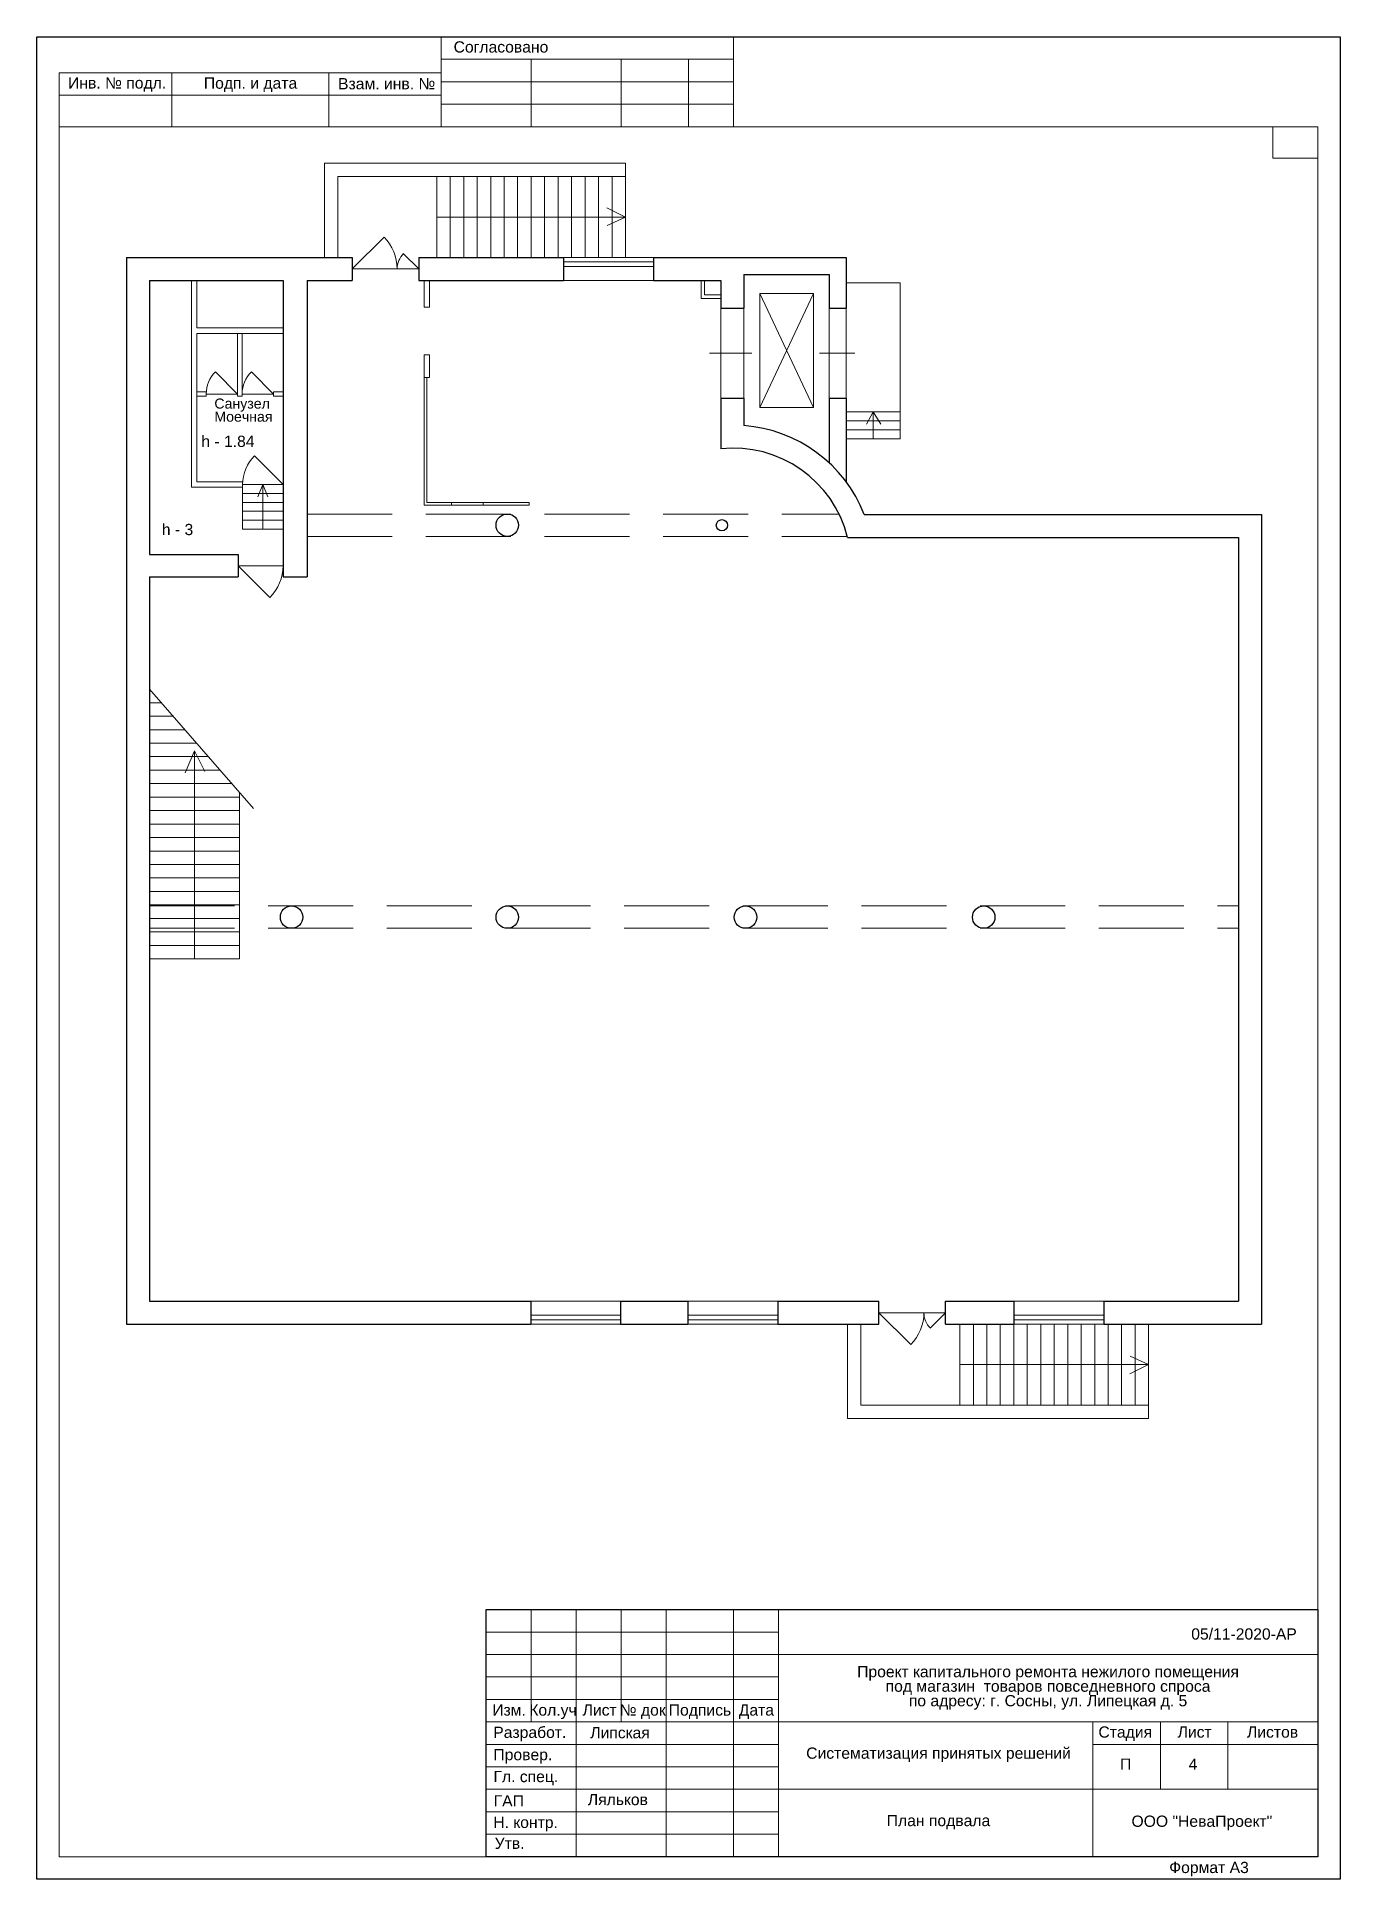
# Model space of a CAD drawing. Header units: metres. Extents: x 0 to 29, y 0 to 41.
import ezdxf
from ezdxf.enums import TextEntityAlignment as Align

# ---------------------------------------------------------------- set-up
doc = ezdxf.new("R2010")
doc.units = ezdxf.units.M
doc.header["$MEASUREMENT"] = 0
doc.linetypes.add('DGN Style 3', pattern=[2.640572, 1.886123, -0.754449])
for name, color, linetype, lineweight in [('Level 1', 7, 'Continuous', 0), ('Level 50', 7, 'Continuous', 0), ('Level 63', 7, 'Continuous', 0)]:
    doc.layers.add(name, color=color, linetype=linetype, lineweight=lineweight)
doc.layers.add('YOLO_FRAME', color=1, linetype='Continuous')
doc.layers.add('YOLO_STAMP', color=1, linetype='Continuous')
doc.styles.add('Style-Arial', font='arial.ttf')

msp = doc.modelspace()

# ---------------------------------------------------------------- linework, layer by layer
at = {"color": 7, "linetype": 'Continuous', "lineweight": 13}
for p, q in [((6.398, 38.191), (13.098, 38.191)), ((6.398, 36.091), (6.398, 38.191)), ((13.098, 37.891), (13.098, 38.191)), ((6.698, 37.891), (13.098, 37.891)), ((6.698, 36.091), (6.698, 37.891)), ((11.718, 36.091), (13.718, 36.091)), ((3.438, 35.581), (3.438, 30.981)), ((3.558, 35.581), (3.558, 34.521)), ((8.618, 35.581), (8.618, 34.981)), ((8.738, 35.581), (8.738, 34.981)), ((13.718, 35.581), (11.718, 35.581)), ((14.778, 35.581), (14.778, 35.181)), ((14.858, 35.581), (14.858, 35.261)), ((14.858, 35.261), (15.218, 35.261)), ((8.618, 34.981), (8.738, 34.981)), ((14.778, 35.181), (15.218, 35.181)), ((3.558, 34.521), (5.478, 34.521)), ((3.558, 34.401), (5.478, 34.401)), ((3.558, 34.401), (3.558, 31.101)), ((4.468, 33.001), (4.468, 34.401)), ((4.568, 33.001), (4.568, 34.401)), ((8.618, 33.921), (8.738, 33.921)), ((8.618, 33.921), (8.618, 33.421)), ((8.738, 33.921), (8.738, 33.421)), ((8.618, 33.421), (8.738, 33.421)), ((3.558, 33.101), (3.768, 33.101)), ((3.558, 33.001), (3.768, 33.001)), ((3.768, 33.001), (3.768, 33.101)), ((4.468, 33.001), (4.568, 33.001)), ((5.268, 33.001), (5.268, 33.101)), ((5.268, 33.101), (5.478, 33.101)), ((5.268, 33.001), (5.478, 33.001)), ((3.438, 30.981), (4.578, 30.981)), ((3.558, 31.101), (4.578, 31.101)), ((4.578, 31.101), (4.578, 30.981)), ((12.988, 12.861), (10.988, 12.861)), ((16.488, 12.861), (14.488, 12.861)), ((23.738, 12.861), (21.738, 12.861)), ((10.988, 12.351), (12.988, 12.351)), ((14.488, 12.351), (16.488, 12.351)), ((18.038, 12.351), (18.038, 10.251)), ((18.338, 12.351), (18.338, 10.551)), ((21.738, 12.351), (23.738, 12.351)), ((18.038, 10.251), (24.738, 10.251)), ((18.338, 10.551), (24.738, 10.551)), ((24.738, 10.551), (24.738, 10.251))]:
    msp.add_line(p, q, dxfattribs=at)
at = {"color": 7, "linetype": 'Continuous', "lineweight": 0}
for p, q in [((8.898, 36.091), (8.898, 37.891)), ((9.198, 36.091), (9.198, 37.891)), ((9.498, 36.091), (9.498, 37.891)), ((9.798, 36.091), (9.798, 37.891)), ((10.098, 36.091), (10.098, 37.891)), ((10.398, 36.091), (10.398, 37.891)), ((10.698, 36.091), (10.698, 37.891)), ((10.998, 36.091), (10.998, 37.891)), ((11.298, 36.091), (11.298, 37.891)), ((11.598, 36.091), (11.598, 37.891)), ((11.898, 36.091), (11.898, 37.891)), ((12.198, 36.091), (12.198, 37.891)), ((12.498, 36.091), (12.498, 37.891)), ((12.798, 36.091), (12.798, 37.891)), ((13.098, 36.091), (13.098, 37.891)), ((8.898, 36.991), (13.098, 36.991)), ((13.098, 36.991), (12.683, 37.192)), ((13.098, 36.991), (12.687, 36.805)), ((7.018, 35.836), (7.725, 36.543)), ((8.498, 35.836), (8.159, 36.175)), ((8.498, 35.836), (7.018, 35.836)), ((11.718, 35.991), (13.718, 35.991)), ((11.718, 35.891), (13.718, 35.891)), ((16.087, 35.292), (17.283, 32.749)), ((17.283, 35.292), (16.087, 32.749)), ((18.008, 35.526), (19.208, 35.526)), ((19.208, 32.055), (19.208, 35.526)), ((15.218, 34.961), (15.218, 32.961)), ((15.728, 34.961), (15.728, 32.961)), ((17.628, 34.961), (17.628, 32.961)), ((18.008, 32.961), (18.008, 34.961)), ((14.967, 33.961), (15.907, 33.961)), ((17.418, 33.961), (18.203, 33.961)), ((4.468, 33.051), (3.973, 33.546)), ((5.268, 33.051), (4.773, 33.546)), ((8.618, 33.421), (8.618, 30.581)), ((8.678, 33.421), (8.678, 30.641)), ((3.768, 33.051), (4.468, 33.051)), ((4.568, 33.051), (5.268, 33.051)), ((18.008, 32.655), (19.208, 32.655)), ((18.008, 32.455), (19.208, 32.455)), ((18.608, 32.655), (18.461, 32.379)), ((18.608, 32.055), (18.608, 32.655)), ((18.608, 32.655), (18.783, 32.379)), ((18.008, 32.255), (19.208, 32.255)), ((18.008, 32.055), (19.208, 32.055)), ((5.478, 31.041), (4.842, 31.677)), ((4.578, 31.041), (5.478, 31.041)), ((4.578, 30.981), (4.578, 30.041)), ((4.578, 30.841), (5.478, 30.841)), ((5.028, 31.041), (4.915, 30.76)), ((5.028, 30.041), (5.028, 31.041)), ((5.028, 31.041), (5.142, 30.76)), ((4.578, 30.641), (5.478, 30.641)), ((4.578, 30.441), (5.478, 30.441)), ((8.618, 30.581), (10.953, 30.581)), ((8.678, 30.641), (10.953, 30.641)), ((9.228, 30.641), (9.228, 30.581)), ((9.928, 30.641), (9.928, 30.581)), ((10.953, 30.581), (10.953, 30.641)), ((4.578, 30.241), (5.478, 30.241)), ((4.578, 30.041), (5.478, 30.041)), ((4.478, 29.231), (5.478, 29.231)), ((4.478, 29.231), (5.185, 28.523)), ((2.508, 26.481), (4.82, 23.827)), ((2.508, 26.181), (2.769, 26.181)), ((2.508, 25.881), (3.031, 25.881)), ((2.508, 25.581), (3.292, 25.581)), ((2.508, 25.281), (3.554, 25.281)), ((3.508, 25.108), (3.297, 24.62)), ((3.508, 25.108), (3.508, 20.481)), ((3.508, 25.108), (3.739, 24.651)), ((2.508, 24.981), (3.815, 24.981)), ((2.508, 24.681), (4.076, 24.681)), ((2.508, 24.381), (4.338, 24.381)), ((2.508, 24.081), (4.508, 24.081)), ((2.508, 23.781), (4.508, 23.781)), ((4.508, 24.185), (4.508, 20.481)), ((2.508, 23.481), (4.508, 23.481)), ((2.508, 23.181), (4.508, 23.181)), ((2.508, 22.881), (4.508, 22.881)), ((2.508, 22.581), (4.508, 22.581)), ((2.508, 22.281), (4.508, 22.281)), ((2.508, 21.981), (4.508, 21.981)), ((2.508, 21.681), (4.508, 21.681)), ((2.508, 21.381), (4.508, 21.381)), ((2.508, 21.081), (4.508, 21.081)), ((2.508, 20.781), (4.508, 20.781)), ((2.508, 20.481), (4.508, 20.481)), ((10.988, 12.551), (12.988, 12.551)), ((10.988, 12.451), (12.988, 12.451)), ((14.488, 12.551), (16.488, 12.551)), ((14.488, 12.451), (16.488, 12.451)), ((20.218, 12.606), (18.738, 12.606)), ((18.738, 12.606), (19.445, 11.898)), ((20.218, 12.606), (19.879, 12.266)), ((20.538, 12.351), (20.538, 10.551)), ((20.838, 12.351), (20.838, 10.551)), ((21.138, 12.351), (21.138, 10.551)), ((21.438, 12.351), (21.438, 10.551)), ((21.738, 12.551), (23.738, 12.551)), ((21.738, 12.451), (23.738, 12.451)), ((21.738, 12.351), (21.738, 10.551)), ((22.038, 12.351), (22.038, 10.551)), ((22.338, 12.351), (22.338, 10.551)), ((22.638, 12.351), (22.638, 10.551)), ((22.938, 12.351), (22.938, 10.551)), ((23.238, 12.351), (23.238, 10.551)), ((23.538, 12.351), (23.538, 10.551)), ((23.838, 12.351), (23.838, 10.551)), ((24.138, 12.351), (24.138, 10.551)), ((24.438, 12.351), (24.438, 10.551)), ((24.738, 12.351), (24.738, 10.551)), ((24.738, 11.451), (24.327, 11.636)), ((20.538, 11.451), (24.738, 11.451)), ((24.738, 11.451), (24.323, 11.249))]:
    msp.add_line(p, q, dxfattribs=at)
at = {"color": 7, "linetype": 'Continuous', "lineweight": 30}
for p, q in [((1.998, 36.091), (1.998, 12.351)), ((1.998, 36.091), (7.018, 36.091)), ((7.018, 36.091), (7.018, 35.581)), ((8.498, 36.091), (8.498, 35.581)), ((8.498, 36.091), (11.718, 36.091)), ((11.718, 36.091), (11.718, 35.581)), ((13.718, 36.091), (13.718, 35.581)), ((13.718, 36.091), (18.008, 36.091)), ((18.008, 36.091), (18.008, 34.961)), ((15.728, 35.711), (15.728, 34.961)), ((15.728, 35.711), (17.628, 35.711)), ((17.628, 35.711), (17.628, 34.961)), ((2.508, 35.581), (2.508, 29.481)), ((2.508, 35.581), (5.478, 35.581)), ((5.478, 35.581), (5.478, 28.981)), ((6.018, 35.581), (6.018, 28.981)), ((6.018, 35.581), (7.018, 35.581)), ((8.498, 35.581), (11.718, 35.581)), ((13.718, 35.581), (15.218, 35.581)), ((15.218, 35.581), (15.218, 34.961)), ((15.218, 34.961), (15.728, 34.961)), ((17.628, 34.961), (18.008, 34.961)), ((15.218, 32.961), (15.218, 31.834)), ((15.218, 32.961), (15.728, 32.961)), ((15.728, 32.961), (15.728, 32.35)), ((17.628, 32.961), (18.008, 32.961)), ((17.628, 32.961), (17.628, 31.52)), ((18.008, 32.961), (18.008, 31.097)), ((18.412, 30.371), (27.248, 30.371)), ((27.248, 30.371), (27.248, 12.351)), ((18.041, 29.861), (26.738, 29.861)), ((26.738, 29.861), (26.738, 12.861)), ((2.508, 29.481), (4.478, 29.481)), ((4.478, 29.481), (4.478, 28.981)), ((2.508, 28.981), (4.478, 28.981)), ((2.508, 28.981), (2.508, 12.861)), ((5.478, 28.981), (6.018, 28.981)), ((2.508, 12.861), (10.988, 12.861)), ((10.988, 12.861), (10.988, 12.351)), ((12.988, 12.861), (14.488, 12.861)), ((12.988, 12.861), (12.988, 12.351)), ((14.488, 12.861), (14.488, 12.351)), ((16.488, 12.861), (18.738, 12.861)), ((16.488, 12.861), (16.488, 12.351)), ((18.738, 12.351), (18.738, 12.861)), ((20.218, 12.861), (21.738, 12.861)), ((20.218, 12.351), (20.218, 12.861)), ((21.738, 12.861), (21.738, 12.351)), ((23.738, 12.861), (23.738, 12.351)), ((23.738, 12.861), (26.738, 12.861)), ((1.998, 12.351), (10.988, 12.351)), ((12.988, 12.351), (14.488, 12.351)), ((16.488, 12.351), (18.738, 12.351)), ((20.218, 12.351), (21.738, 12.351)), ((23.738, 12.351), (27.248, 12.351))]:
    msp.add_line(p, q, dxfattribs=at)
at = {"color": 251, "linetype": 'DGN Style 3', "lineweight": 0, "true_color": 0x5a5a5a}
for p, q in [((6.018, 30.381), (17.851, 30.381)), ((6.018, 29.881), (18.036, 29.881)), ((2.508, 21.661), (26.738, 21.661)), ((2.508, 21.161), (26.738, 21.161))]:
    msp.add_line(p, q, dxfattribs=at)
at = {"color": 7, "linetype": 'Continuous', "lineweight": 0, "flags": 128}
msp.add_lwpolyline([(16.087, 35.292), (17.283, 35.292), (17.283, 32.749), (16.087, 32.749), (16.087, 35.292)], close=True, dxfattribs=at)
at = {"color": 7, "linetype": 'Continuous', "lineweight": 30}
for centre, radius in [((10.468, 30.131), 0.25), ((15.243, 30.131), 0.125), ((5.668, 21.411), 0.25), ((10.468, 21.411), 0.25), ((15.768, 21.411), 0.25), ((21.068, 21.411), 0.25)]:
    msp.add_circle(centre, radius, dxfattribs=at)
at = {"color": 7, "linetype": 'Continuous', "lineweight": 0, "extrusion": (0, 0, -1)}
for centre, radius, start, end in [((-7.018, 35.836), 1, 135, 180), ((-8.498, 35.836), 0.48, 360, 45)]:
    msp.add_arc(centre, radius, start, end, dxfattribs=at)
at = {"color": 7, "linetype": 'Continuous', "lineweight": 0}
for centre, radius, start, end in [((4.468, 33.051), 0.7, 135, 180), ((5.268, 33.051), 0.7, 135, 180), ((5.478, 31.041), 0.9, 135, 180), ((4.478, 29.231), 1, 315, 0), ((18.738, 12.606), 1, 315, 0), ((20.218, 12.606), 0.48, 180, 225)]:
    msp.add_arc(centre, radius, start, end, dxfattribs=at)
at = {"color": 7, "linetype": 'Continuous', "lineweight": 30}
for radius, start, end in [(3.136, 21.478, 85.7127), (2.626, 14.0674, 96.0217)]:
    msp.add_arc((15.494, 29.222), radius, start, end, dxfattribs=at)
at = {"layer": 'Level 50', "color": 7, "linetype": 'Continuous', "lineweight": 0}
for p, q in [((0, 41), (29, 41)), ((0, 0), (0, 41)), ((29, 41), (29, 0)), ((29, 0), (0, 0))]:
    msp.add_line(p, q, dxfattribs=at)
at = {"layer": 'Level 50', "color": 7, "linetype": 'Continuous', "lineweight": 13}
for p, q in [((0.5, 39.439), (0.5, 0.5)), ((28.5, 39), (0.5, 39)), ((27.5, 39), (27.5, 38.3)), ((28.5, 39), (28.5, 0.5)), ((27.5, 38.3), (28.5, 38.3)), ((28.5, 0.5), (0.5, 0.5))]:
    msp.add_line(p, q, dxfattribs=at)
at = {"layer": 'Level 63', "color": 7, "linetype": 'Continuous', "lineweight": 13}
for p, q in [((9, 41), (9, 39)), ((15.5, 41), (9, 41)), ((15.5, 41), (15.5, 39)), ((3, 40.2), (3, 39)), ((6.5, 40.2), (6.5, 39)), ((15.5, 40.5), (9, 40.5)), ((11, 40.5), (11, 39)), ((13, 40.5), (13, 39)), ((14.5, 40.5), (14.5, 39)), ((15.5, 40), (9, 40)), ((0.5, 39.7), (9, 39.7)), ((15.5, 39.5), (9, 39.5)), ((10, 6), (28.5, 6)), ((10, 6), (10, 0.5)), ((11, 6), (11, 3.5)), ((12, 6), (12, 0.5)), ((13, 6), (13, 3.5)), ((14, 6), (14, 0.5)), ((15.5, 6), (15.5, 0.5)), ((16.5, 6), (16.5, 0.5)), ((16.5, 5), (28.5, 5)), ((10, 4), (16.5, 4)), ((10, 3.5), (28.5, 3.5)), ((23.5, 3), (28.5, 3)), ((16.5, 2), (28.5, 2)), ((21.5, 0.5), (27.8, 0.5))]:
    msp.add_line(p, q, dxfattribs=at)
at = {"layer": 'Level 63', "color": 7, "linetype": 'Continuous', "lineweight": 0}
for p, q in [((10, 5.5), (16.5, 5.5)), ((10, 5), (16.5, 5)), ((10, 4.5), (16.5, 4.5)), ((10, 3), (16.5, 3)), ((10, 2.5), (16.5, 2.5)), ((10, 2), (16.5, 2)), ((10, 1.5), (16.5, 1.5)), ((10, 1), (16.5, 1))]:
    msp.add_line(p, q, dxfattribs=at)
at = {"layer": 'Level 63', "color": 7, "linetype": 'Continuous', "lineweight": 13, "flags": 128}
for points in [[(0.5, 39), (0.5, 40.2), (9, 40.2)], [(23.5, 3.5), (23.5, 0.5)], [(25, 3.5), (25, 2)], [(26.5, 3.5), (26.5, 2)]]:
    msp.add_lwpolyline(points, dxfattribs=at)
at = {"layer": 'YOLO_FRAME'}
msp.add_lwpolyline([(0, 41), (29, 41), (29, 0), (0, 0)], close=True, dxfattribs=at)
at = {"layer": 'YOLO_STAMP'}
msp.add_lwpolyline([(10, 6), (28.5, 6), (28.5, 0.5), (10, 0.5)], close=True, dxfattribs=at)

# ---------------------------------------------------------------- texts
at = {"color": 7, "linetype": 'Continuous', "lineweight": 0, "style": 'Style-Arial'}
for s, p in [('h - 1.84', (3.659, 32.124)), ('h - 3', (2.781, 30.161))]:
    msp.add_text(s, height=0.25, dxfattribs=at).set_placement(p, align=Align.TOP_LEFT)
at = {"color": 7, "linetype": 'Continuous', "lineweight": 13, "style": 'Style-Arial'}
for s, p in [('05/11-2020-АР', (26.861, 5.582)), ('Систематизация принятых решений', (20.063, 2.93)), ('П', (24.226, 2.685)), ('4', (25.726, 2.685)), ('План подвала', (20.063, 1.43))]:
    msp.add_text(s, height=0.25, dxfattribs=at).set_placement(p, align=Align.TOP_CENTER)
at = {"color": 7, "lineweight": 13, "style": 'Style-Arial'}
msp.add_text('Ляльков', height=0.25, dxfattribs=at).set_placement((12.26, 1.897), align=Align.TOP_LEFT)
at = {"color": 7, "linetype": 'Continuous', "lineweight": 0, "line_spacing_factor": 0.776524, "style": 'Style-Arial'}
for s, insert, char_height, attachment_point in [('Санузел\\PМоечная', (3.95, 32.952), 0.225, 1), ('Проект капитального ремонта нежилого помещения \\Pпод магазин  товаров повседневного спроса\\Pпо адресу: г. Сосны, ул. Липецкая д. 5', (22.5, 4.258), 0.25, 5)]:
    msp.add_mtext(s, dxfattribs=dict(at, insert=insert, char_height=char_height, attachment_point=attachment_point))
at = {"layer": 'Level 1', "color": 7, "linetype": 'Continuous', "lineweight": 0, "style": 'Style-Arial'}
msp.add_text('Липская', height=0.25, dxfattribs=at).set_placement((12.976, 3.26), align=Align.MIDDLE_CENTER)
at = {"layer": 'Level 63', "color": 7, "linetype": 'Continuous', "lineweight": 0, "style": 'Style-Arial'}
for s, height, p in [('Согласовано', 0.25002, (10.327, 40.776)), ('Инв. № подл.', 0.25002, (1.786, 39.975)), ('Подп. и дата', 0.25002, (4.754, 39.971)), ('Взам. инв. №', 0.25002, (7.784, 39.958)), ('Изм.', 0.25, (10.507, 3.765)), ('Кол.уч', 0.25, (11.484, 3.765)), ('Лист', 0.25, (12.523, 3.765)), ('№ док', 0.25, (13.481, 3.765)), ('Подпись', 0.25, (14.755, 3.765)), ('Дата', 0.25, (16.011, 3.765)), ('Разработ.', 0.25, (10.969, 3.269)), ('Стадия', 0.25, (24.218, 3.275)), ('Лист', 0.25, (25.763, 3.275)), ('Листов', 0.25, (27.496, 3.275)), ('Провер.', 0.25, (10.814, 2.772)), ('Гл. спец.', 0.25, (10.88, 2.284)), ('ГАП', 0.25, (10.501, 1.743)), ('Н. контр.', 0.25, (10.875, 1.265)), ('ООО "НеваПроект"', 0.25, (25.923, 1.29)), ('Утв.', 0.25, (10.519, 0.799)), ('Формат А3', 0.25, (26.082, 0.261))]:
    msp.add_text(s, height=height, dxfattribs=at).set_placement(p, align=Align.MIDDLE_CENTER)

doc.saveas('drawing.dxf')
